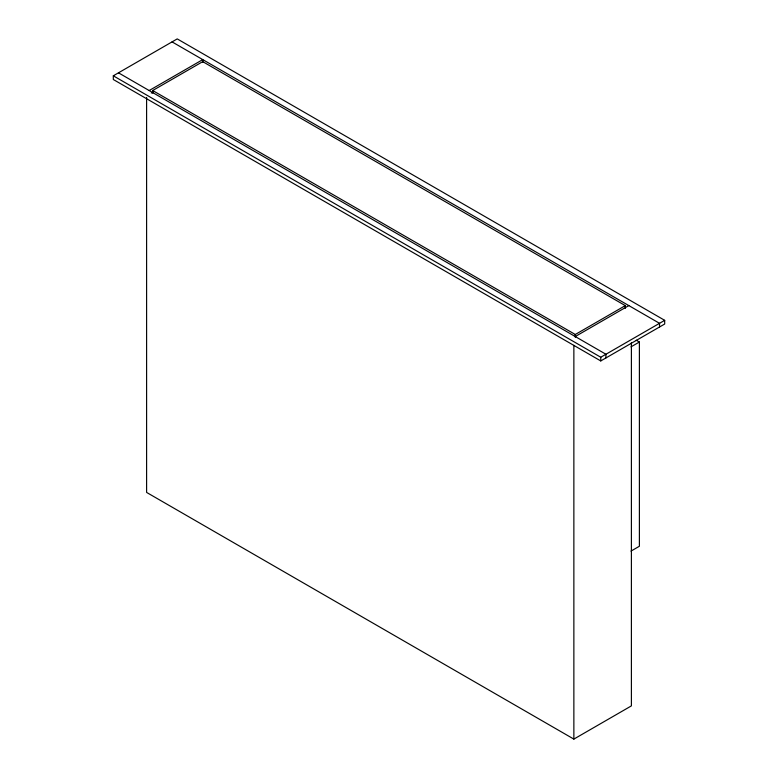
<?xml version="1.0" encoding="UTF-8"?>
<svg xmlns="http://www.w3.org/2000/svg" width="778" height="778" viewBox="0 0 778 778"><rect width="100%" height="100%" fill="white"/><g stroke="black" fill="none" stroke-linecap="round" stroke-linejoin="round"><path stroke-width="1.17" d="M113.306 75.806L177.238 38.9L664.694 320.332L664.694 324.018L600.762 360.934L113.306 79.502L113.306 75.806L600.762 357.238L664.694 320.332M149.162 90.54L202.757 59.605L202.757 62.366M152.702 93.292L152.702 90.53L202.727 61.647L625.298 305.618L625.298 308.38M151.263 93.02L153.363 91.804M152.702 90.53L575.273 334.491L625.298 305.618M575.243 336.543L628.838 305.598M630.997 346.862L639.39 342.019L639.39 546.253L630.997 551.096M146.604 97.464L146.604 492.425L573.863 739.1L631.396 705.879L631.396 342.514M172.064 41.886L659.53 323.317L659.53 327.003M636.248 340.21L639.39 342.019M118.47 72.821L605.936 354.253L605.936 357.948M600.762 357.238L600.762 360.934M575.273 334.491L575.273 337.263M573.863 345.354L573.863 739.1"/></g></svg>
